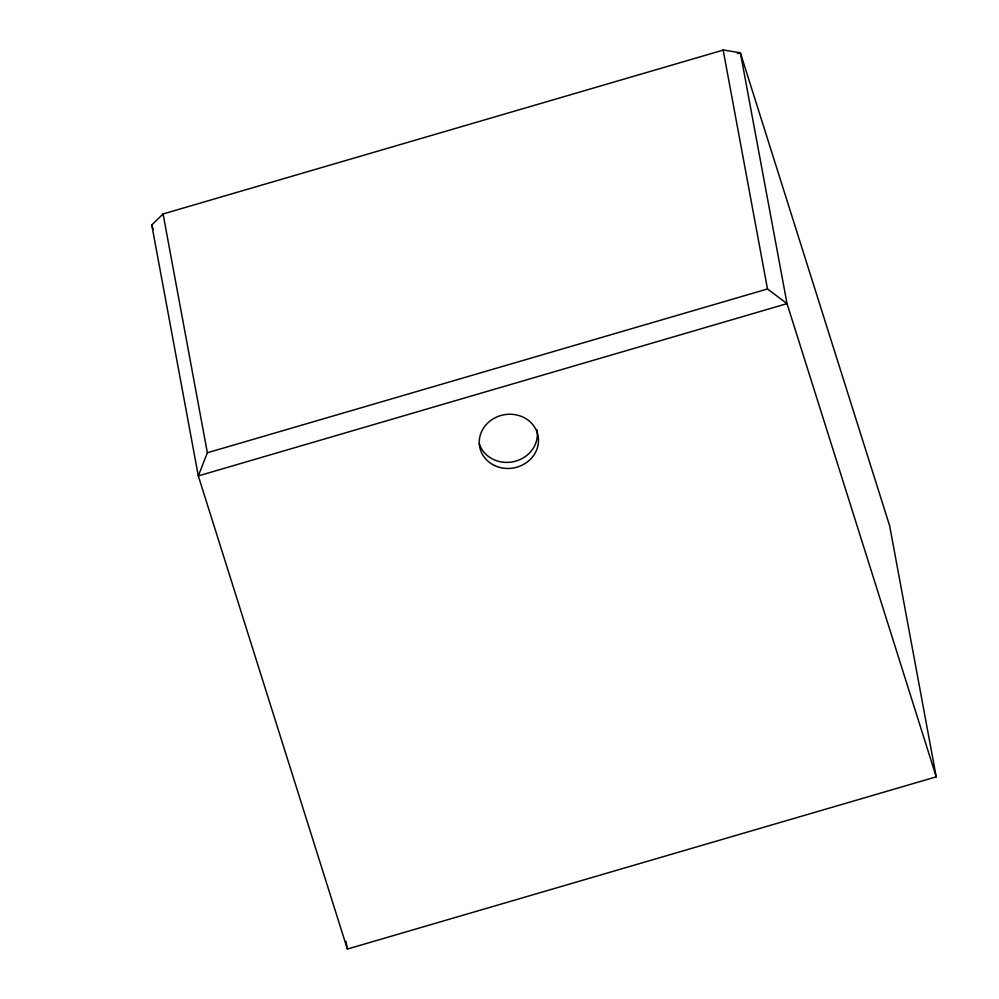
<?xml version="1.0" encoding="UTF-8"?>
<svg xmlns="http://www.w3.org/2000/svg" width="999" height="999" viewBox="0 0 999 999"><rect width="100%" height="100%" fill="white"/><g stroke="black" fill="none" stroke-linecap="round" stroke-linejoin="round"><path stroke-width="1.5" d="M723.176 50.1L163.074 213.961L207.367 452.759L198.314 475.911L347.365 949.05L936.225 776.847L889.659 525.824L740.371 52.772L723.151 49.95L767.494 288.961L787.025 303.634L936.225 776.847M737.374 53.646L740.371 52.772L787.025 303.634L198.314 475.911L151.761 224.95L163.074 213.961M207.367 452.759L767.494 288.961M151.761 224.95L153.159 229.408M345.941 941.395L347.365 949.05M536.925 429.695A29.72 27.035 -10.5 0 1 514.373 461.501A29.72 27.035 -10.5 0 1 479.245 443.618M494.468 465.497A29.72 27.035 -10.5 0 0 538.486 439.985A29.72 27.035 -10.5 0 0 493.631 418.581A29.72 27.035 -10.5 0 0 494.468 465.497"/></g></svg>
